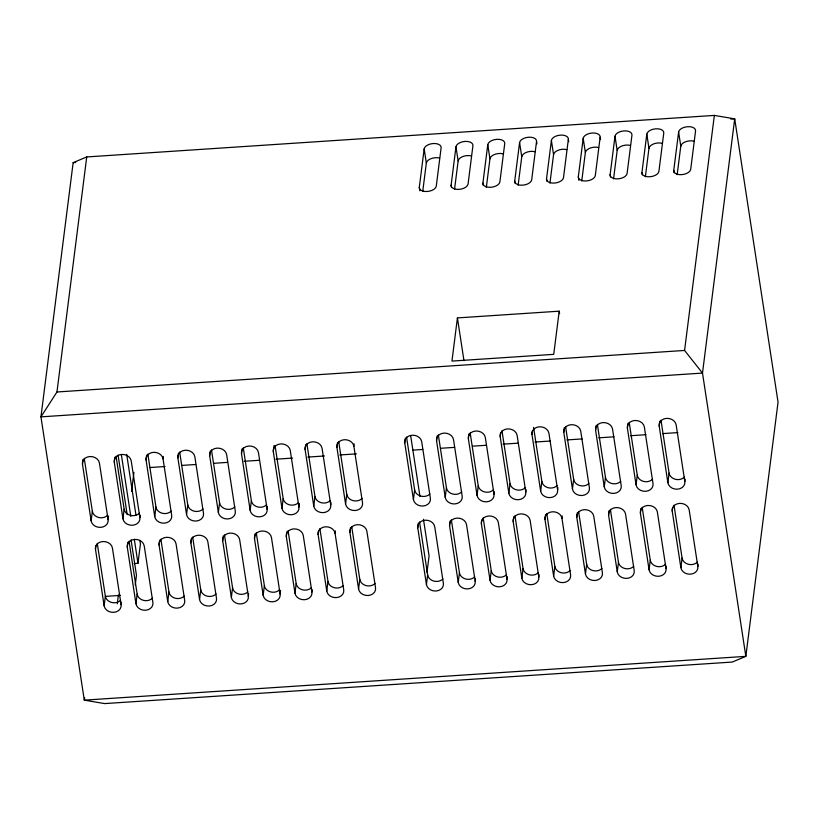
<?xml version="1.0" encoding="UTF-8"?>
<svg xmlns="http://www.w3.org/2000/svg" width="819" height="819" viewBox="0 0 819 819"><rect width="100%" height="100%" fill="white"/><g stroke="black" fill="none" stroke-linecap="round" stroke-linejoin="round"><path stroke-width="1.23" d="M73.157 162.643L40.95 416.861L84.296 700.143L104.648 703.593L732.268 662.059L745.843 656.357L778.05 402.139L734.704 118.857L714.352 115.407L86.732 156.941L73.157 162.643L75.706 162.469M730.876 119.113L734.704 118.857L702.497 373.085L40.95 416.861L56.961 391.984L86.732 156.941M108.548 516.124L108.098 519.717A8.569 7.074 7.2 0 1 100.696 527.364A8.569 7.074 7.2 0 1 91.134 520.843L82.463 464.189L83.067 459.387M91.134 520.843L92.342 511.251L84.255 458.374M121.407 602.303L121.099 604.709A8.569 7.074 7.2 0 1 113.698 612.346A8.569 7.074 7.2 0 1 104.136 605.825L95.465 549.17L95.925 545.577M140.203 515.223L139.895 517.618A8.569 7.074 7.2 0 1 132.504 525.255A8.569 7.074 7.2 0 1 122.932 518.744L114.271 462.08L114.875 457.289M84.623 697.614L84.296 700.143L745.843 656.357L702.497 373.085L684.582 350.45L714.352 115.407M104.136 605.825L105.354 596.232L97.256 543.355M122.932 518.744L124.15 509.142L116.063 456.265M117.291 603.767L118.407 594.922M131.531 491.298L133.937 472.348M127.273 547.072A8.569 7.074 7.2 0 1 134.664 539.424A8.569 7.074 7.2 0 1 144.236 545.945L152.907 602.6A8.569 7.074 7.2 0 1 145.506 610.247A8.569 7.074 7.2 0 1 135.944 603.726L127.273 547.072L127.877 542.27M163.339 456.459L163.032 458.855L171.703 515.509A8.569 7.074 7.2 0 1 164.302 523.157A8.569 7.074 7.2 0 1 154.74 516.635L146.069 459.981L146.683 455.18M135.248 584.899L136.466 575.307L131.05 539.895M134.162 563.564L137.981 563.308L140.418 544.123L139.834 540.335M135.944 603.726L137.152 594.133L129.064 541.246M154.74 516.635L155.958 507.043L147.86 454.166M159.081 544.963A8.569 7.074 7.2 0 1 166.472 537.315A8.569 7.074 7.2 0 1 176.044 543.836L184.705 600.501A8.569 7.074 7.2 0 1 177.313 608.138A8.569 7.074 7.2 0 1 167.741 601.617L159.081 544.963L159.685 540.161M177.877 457.872A8.569 7.074 7.2 0 1 185.278 450.235A8.569 7.074 7.2 0 1 194.84 456.756L203.511 513.411A8.569 7.074 7.2 0 1 196.11 521.048A8.569 7.074 7.2 0 1 186.548 514.527L177.877 457.872L178.481 453.081M167.741 601.617L168.96 592.024L160.872 539.148M186.548 514.527L187.766 504.934L179.668 452.057M190.878 542.854A8.569 7.074 7.2 0 1 198.28 535.216A8.569 7.074 7.2 0 1 207.842 541.738L216.513 598.392A8.569 7.074 7.2 0 1 209.111 606.04A8.569 7.074 7.2 0 1 199.549 599.518L190.878 542.854L191.492 538.063M209.684 455.773A8.569 7.074 7.2 0 1 217.076 448.126A8.569 7.074 7.2 0 1 226.648 454.647L235.319 511.302A8.569 7.074 7.2 0 1 227.917 518.949A8.569 7.074 7.2 0 1 218.356 512.428L209.684 455.773L210.288 450.972M199.549 599.518L200.768 589.926L192.67 537.039M218.356 512.428L219.564 502.835L211.476 449.948M248.628 593.888L248.321 596.283A8.569 7.074 7.2 0 1 240.919 603.931A8.569 7.074 7.2 0 1 231.357 597.409L222.686 540.755L223.29 535.954M267.424 506.797L267.117 509.203A8.569 7.074 7.2 0 1 259.725 516.84A8.569 7.074 7.2 0 1 250.153 510.319L241.492 453.665L242.096 448.863M231.357 597.409L232.576 587.817L224.478 534.94M250.153 510.319L251.372 500.726L243.284 447.85M280.579 590.581L280.129 594.184A8.569 7.074 7.2 0 1 272.727 601.822A8.569 7.074 7.2 0 1 263.165 595.3L254.494 538.646L255.098 533.855M299.385 503.501L298.925 507.094A8.569 7.074 7.2 0 1 291.523 514.741A8.569 7.074 7.2 0 1 281.961 508.22L273.29 451.556L274.048 445.567M263.165 595.3L264.373 585.708L256.286 532.831M281.961 508.22L283.179 498.628L275.082 445.741M312.234 589.68L311.926 592.076A8.569 7.074 7.2 0 1 304.535 599.723A8.569 7.074 7.2 0 1 294.963 593.202L286.302 536.547L286.906 531.746M331.03 502.59L330.733 504.985A8.569 7.074 7.2 0 1 323.331 512.633A8.569 7.074 7.2 0 1 313.769 506.111L305.098 449.457L305.702 444.656M294.963 593.202L296.181 583.609L288.093 530.732M313.769 506.111L314.987 496.519L306.89 443.642M335.37 530.917L335.063 533.312L343.734 589.977A8.569 7.074 7.2 0 1 336.333 597.614A8.569 7.074 7.2 0 1 326.771 591.093L318.1 534.438L318.56 530.845M354.166 443.826L353.869 446.232L362.541 502.886A8.569 7.074 7.2 0 1 355.139 510.524A8.569 7.074 7.2 0 1 345.577 504.002L336.906 447.348L337.51 442.557M326.771 591.093L327.989 581.5L319.891 528.624M345.577 504.002L346.785 494.41L338.697 441.533M349.908 532.33A8.569 7.074 7.2 0 1 357.309 524.692A8.569 7.074 7.2 0 1 366.871 531.214L375.542 587.868A8.569 7.074 7.2 0 1 368.14 595.515A8.569 7.074 7.2 0 1 358.579 588.994L349.908 532.33L350.512 527.538M358.579 588.994L359.797 579.402L351.699 526.515M419.308 187.254L424.17 148.884A8.569 4.709 -8.7 0 1 433.251 143.53A8.569 4.709 -8.7 0 1 441.134 147.758L436.271 186.138A8.569 4.709 -8.7 0 1 427.18 191.492A8.569 4.709 -8.7 0 1 419.308 187.254L419.85 190.796M422.727 191.523L426.33 163.053L424.17 148.884M404.75 442.864A8.569 7.074 7.2 0 1 412.152 435.217A8.569 7.074 7.2 0 1 421.713 441.738L430.384 498.392A8.569 7.074 7.2 0 1 422.993 506.04A8.569 7.074 7.2 0 1 413.421 499.518L404.75 442.864L405.364 438.063M451.115 185.155L455.968 146.775A8.569 4.709 -8.7 0 1 465.059 141.421A8.569 4.709 -8.7 0 1 472.932 145.659L468.069 184.029A8.569 4.709 -8.7 0 1 458.988 189.384A8.569 4.709 -8.7 0 1 451.115 185.155L451.474 187.51M413.421 499.518L414.639 489.926L406.552 437.039M454.535 189.414L458.138 160.944L455.968 146.775M417.762 527.846A8.569 7.074 7.2 0 1 425.153 520.198A8.569 7.074 7.2 0 1 434.725 526.719L443.386 583.374A8.569 7.074 7.2 0 1 435.995 591.021A8.569 7.074 7.2 0 1 426.433 584.5L417.762 527.846L418.366 523.044M436.558 440.755A8.569 7.074 7.2 0 1 443.959 433.108A8.569 7.074 7.2 0 1 453.521 439.629L462.192 496.294A8.569 7.074 7.2 0 1 454.791 503.931A8.569 7.074 7.2 0 1 445.229 497.409L436.558 440.755L437.172 435.954M457.422 317.915L451.955 361.087L553.726 354.351L559.203 311.179L457.422 317.915L463.974 360.718M426.996 572.297L429.074 555.937L423.464 519.266M426.433 584.5L427.641 574.907L419.553 522.031M482.913 183.047L487.776 144.676A8.569 4.709 -8.7 0 1 496.867 139.322A8.569 4.709 -8.7 0 1 504.739 143.55L499.877 181.92A8.569 4.709 -8.7 0 1 490.786 187.285A8.569 4.709 -8.7 0 1 482.913 183.047L483.282 185.411M445.229 497.409L446.447 487.817L438.349 434.94M486.343 187.305L489.946 158.835L487.776 144.676M475.501 578.879L475.194 581.275A8.569 7.074 7.2 0 1 467.803 588.912A8.569 7.074 7.2 0 1 458.231 582.391L449.559 525.737L450.174 520.945M494.297 491.789L494 494.185A8.569 7.074 7.2 0 1 486.599 501.832A8.569 7.074 7.2 0 1 477.037 495.311L468.366 438.646L468.97 433.855M458.231 582.391L459.449 572.798L451.361 519.922M515.079 183.302L514.721 180.948L519.584 142.567A8.569 4.709 -8.7 0 1 528.675 137.213A8.569 4.709 -8.7 0 1 536.547 141.452L536.906 143.806M477.037 495.311L478.245 485.718L470.157 432.831M518.14 185.207L521.754 156.736L519.584 142.567M507.309 576.771L507.002 579.166A8.569 7.074 7.2 0 1 499.6 586.813A8.569 7.074 7.2 0 1 490.038 580.292L481.367 523.638L481.828 520.034M536.547 141.452L531.685 179.822A8.569 4.709 -8.7 0 1 522.594 185.176A8.569 4.709 -8.7 0 1 514.721 180.948M526.105 489.68L525.798 492.076A8.569 7.074 7.2 0 1 518.407 499.723A8.569 7.074 7.2 0 1 508.834 493.202L500.174 436.547L500.624 432.944M490.038 580.292L491.257 570.7L483.159 517.823M546.887 181.204L546.529 178.839L551.392 140.469A8.569 4.709 -8.7 0 1 560.472 135.104A8.569 4.709 -8.7 0 1 568.345 139.343L568.714 141.707M508.834 493.202L510.053 483.609L501.965 430.733M549.948 183.098L553.552 154.627L551.392 140.469M539.107 574.662L538.81 577.067A8.569 7.074 7.2 0 1 531.408 584.705A8.569 7.074 7.2 0 1 521.846 578.183L513.175 521.529L513.779 516.738M568.345 139.343L563.492 177.713A8.569 4.709 -8.7 0 1 554.402 183.077A8.569 4.709 -8.7 0 1 546.529 178.839M557.913 487.581L557.606 489.977A8.569 7.074 7.2 0 1 550.214 497.614A8.569 7.074 7.2 0 1 540.642 491.093L531.971 434.439L532.432 430.845M521.846 578.183L523.054 568.591L514.967 515.714M578.869 180.272L578.327 176.73L583.189 138.36A8.569 4.709 -8.7 0 1 592.28 133.006A8.569 4.709 -8.7 0 1 600.153 137.234L600.522 139.599M540.642 491.093L541.861 481.5L533.578 427.364M581.756 180.999L585.36 152.529L583.189 138.36M562.244 515.909L561.947 518.304L570.608 574.958A8.569 7.074 7.2 0 1 563.216 582.606A8.569 7.074 7.2 0 1 553.644 576.085L544.983 519.43L545.587 514.629M600.153 137.234L595.29 175.614A8.569 4.709 -8.7 0 1 586.209 180.968A8.569 4.709 -8.7 0 1 578.327 176.73M563.779 432.34A8.569 7.074 7.2 0 1 571.181 424.692A8.569 7.074 7.2 0 1 580.743 431.214L589.414 487.868A8.569 7.074 7.2 0 1 582.012 495.515A8.569 7.074 7.2 0 1 572.45 488.994L563.779 432.34L564.383 427.538M553.644 576.085L554.862 566.492L546.775 513.605M610.135 174.631L614.997 136.261A8.569 4.709 -8.7 0 1 624.088 130.897A8.569 4.709 -8.7 0 1 631.961 135.135L627.098 173.505A8.569 4.709 -8.7 0 1 618.007 178.859A8.569 4.709 -8.7 0 1 610.135 174.631L610.503 176.986M572.45 488.994L573.669 479.402L565.571 426.525M613.554 178.89L617.168 150.42L614.997 136.261M576.781 517.321A8.569 7.074 7.2 0 1 584.182 509.674A8.569 7.074 7.2 0 1 593.744 516.195L602.415 572.85A8.569 7.074 7.2 0 1 595.024 580.497A8.569 7.074 7.2 0 1 585.452 573.976L576.781 517.321L577.395 512.52M595.587 430.231A8.569 7.074 7.2 0 1 602.979 422.584A8.569 7.074 7.2 0 1 612.551 429.105L621.222 485.769A8.569 7.074 7.2 0 1 613.82 493.407A8.569 7.074 7.2 0 1 604.258 486.885L595.587 430.231L596.191 425.44M585.452 573.976L586.67 564.383L578.583 511.506M641.942 172.522L646.805 134.152A8.569 4.709 -8.7 0 1 655.896 128.798A8.569 4.709 -8.7 0 1 663.769 133.026L658.906 171.406A8.569 4.709 -8.7 0 1 649.815 176.761A8.569 4.709 -8.7 0 1 641.942 172.522L642.301 174.887M604.258 486.885L605.466 477.293L597.379 424.416M645.362 176.781L648.965 148.311L646.805 134.152M608.589 515.212A8.569 7.074 7.2 0 1 615.99 507.575A8.569 7.074 7.2 0 1 625.552 514.097L634.223 570.751A8.569 7.074 7.2 0 1 626.822 578.388A8.569 7.074 7.2 0 1 617.26 571.877L608.589 515.212L609.193 510.421M627.395 428.122A8.569 7.074 7.2 0 1 634.786 420.485A8.569 7.074 7.2 0 1 644.358 427.006L653.019 483.66A8.569 7.074 7.2 0 1 645.628 491.308A8.569 7.074 7.2 0 1 636.056 484.787L627.395 428.122L627.999 423.331M617.26 571.877L618.478 562.274L610.38 509.398M673.75 170.424L678.613 132.043A8.569 4.709 -8.7 0 1 687.694 126.689A8.569 4.709 -8.7 0 1 695.566 130.927L690.714 169.298A8.569 4.709 -8.7 0 1 681.623 174.652A8.569 4.709 -8.7 0 1 673.75 170.424L674.109 172.778M636.056 484.787L637.274 475.194L629.187 422.307M677.17 174.682L680.773 146.212L678.613 132.043M666.328 566.246L666.031 568.642A8.569 7.074 7.2 0 1 658.63 576.289A8.569 7.074 7.2 0 1 649.068 569.768L640.397 513.114L641.001 508.312M685.134 479.156L684.827 481.552A8.569 7.074 7.2 0 1 677.426 489.199A8.569 7.074 7.2 0 1 667.864 482.678L659.193 426.023L659.807 421.222M649.068 569.768L650.276 560.176L642.188 507.299M667.864 482.678L669.082 473.085L660.984 420.208M698.136 564.137L697.829 566.543A8.569 7.074 7.2 0 1 690.437 574.18A8.569 7.074 7.2 0 1 680.865 567.659L672.204 511.005L672.655 507.411M680.865 567.659L682.084 558.067L673.996 505.19M56.961 391.984L684.582 350.45M149.723 467.547L165.028 466.533M181.613 465.427L195.649 464.506M213.503 463.319L227.539 462.387M244.123 461.292L259.428 460.278M276.013 459.183L292.598 458.087M307.903 457.074L324.488 455.978M339.793 454.965L356.378 453.869M412.51 450.153L422.717 449.477M440.571 448.29L454.606 447.369M472.461 446.181L486.496 445.26M503.081 444.154L518.386 443.14M534.971 442.045L550.276 441.031M566.861 439.936L582.176 438.923M598.75 437.827L614.066 436.814M630.65 435.718L645.956 434.705M662.54 433.609L677.845 432.596M105.59 596.375L120.424 595.393M684.827 481.552L676.156 424.897A8.569 7.074 7.2 0 0 666.594 418.376A8.569 7.074 7.2 0 0 659.193 426.023M697.829 566.543L689.168 509.879A8.569 7.074 7.2 0 0 679.596 503.368A8.569 7.074 7.2 0 0 672.204 511.005M666.031 568.642L657.36 511.988A8.569 7.074 7.2 0 0 647.788 505.466A8.569 7.074 7.2 0 0 640.397 513.114M559.203 311.179L559.582 313.697M557.606 489.977L548.935 433.323A8.569 7.074 7.2 0 0 539.373 426.801A8.569 7.074 7.2 0 0 531.971 434.439M525.798 492.076L517.137 435.421A8.569 7.074 7.2 0 0 507.565 428.9A8.569 7.074 7.2 0 0 500.174 436.547M538.81 577.067L530.139 520.403A8.569 7.074 7.2 0 0 520.577 513.892A8.569 7.074 7.2 0 0 513.175 521.529M494 494.185L485.329 437.53A8.569 7.074 7.2 0 0 475.767 431.009A8.569 7.074 7.2 0 0 468.366 438.646M507.002 579.166L498.331 522.512A8.569 7.074 7.2 0 0 488.769 515.99A8.569 7.074 7.2 0 0 481.367 523.638M475.194 581.275L466.523 524.621A8.569 7.074 7.2 0 0 456.961 518.099A8.569 7.074 7.2 0 0 449.559 525.737M410.688 435.8L419.973 496.498M330.733 504.985L322.062 448.331A8.569 7.074 7.2 0 0 312.5 441.81A8.569 7.074 7.2 0 0 305.098 449.457M298.925 507.094L290.254 450.44A8.569 7.074 7.2 0 0 280.692 443.918A8.569 7.074 7.2 0 0 273.29 451.556M311.926 592.076L303.255 535.421A8.569 7.074 7.2 0 0 293.693 528.9A8.569 7.074 7.2 0 0 286.302 536.547M267.117 509.203L258.446 452.538A8.569 7.074 7.2 0 0 248.884 446.017A8.569 7.074 7.2 0 0 241.492 453.665M280.129 594.184L271.458 537.53A8.569 7.074 7.2 0 0 261.885 531.009A8.569 7.074 7.2 0 0 254.494 538.646M248.321 596.283L239.65 539.629A8.569 7.074 7.2 0 0 230.088 533.108A8.569 7.074 7.2 0 0 222.686 540.755M139.895 517.618L131.235 460.964A8.569 7.074 7.2 0 0 121.662 454.443A8.569 7.074 7.2 0 0 114.271 462.08M126.679 454.34L135.964 515.038M121.345 454.555L130.825 516.523M134.306 539.281L137.981 563.308M118.079 455.159L127.18 514.598M108.098 519.717L99.427 463.063A8.569 7.074 7.2 0 0 89.855 456.541A8.569 7.074 7.2 0 0 82.463 464.189M121.099 604.709L112.428 548.054A8.569 7.074 7.2 0 0 102.866 541.533A8.569 7.074 7.2 0 0 95.465 549.17M146.069 459.981A8.569 7.074 7.2 0 1 153.47 452.334A8.569 7.074 7.2 0 1 163.032 458.855M318.1 534.438A8.569 7.074 7.2 0 1 325.501 526.791A8.569 7.074 7.2 0 1 335.063 533.312M336.906 447.348A8.569 7.074 7.2 0 1 344.297 439.711A8.569 7.074 7.2 0 1 353.869 446.232M544.983 519.43A8.569 7.074 7.2 0 1 552.375 511.783A8.569 7.074 7.2 0 1 561.947 518.304M680.773 146.212A8.569 4.709 -8.7 0 1 694.021 141.216M648.965 148.311A8.569 4.709 -8.7 0 1 662.223 143.315M617.168 150.42A8.569 4.709 -8.7 0 1 630.415 145.424M585.36 152.529A8.569 4.709 -8.7 0 1 598.607 147.533M553.552 154.627A8.569 4.709 -8.7 0 1 566.799 149.631M521.754 156.736A8.569 4.709 -8.7 0 1 535.002 151.74M489.946 158.835A8.569 4.709 -8.7 0 1 503.194 153.839M458.138 160.944A8.569 4.709 -8.7 0 1 471.386 155.948M426.33 163.053A8.569 4.709 -8.7 0 1 439.578 158.057M429.883 493.97A8.569 7.074 7.2 0 1 420.874 496.119A8.569 7.074 7.2 0 1 414.639 489.926M461.691 491.871A8.569 7.074 7.2 0 1 452.682 494.011A8.569 7.074 7.2 0 1 446.447 487.817M493.499 489.762A8.569 7.074 7.2 0 1 484.49 491.912A8.569 7.074 7.2 0 1 478.245 485.718M525.296 487.663A8.569 7.074 7.2 0 1 516.287 489.803A8.569 7.074 7.2 0 1 510.053 483.609M557.104 485.554A8.569 7.074 7.2 0 1 548.095 487.704A8.569 7.074 7.2 0 1 541.861 481.5M588.912 483.445A8.569 7.074 7.2 0 1 579.903 485.595A8.569 7.074 7.2 0 1 573.669 479.402M620.72 481.347A8.569 7.074 7.2 0 1 611.711 483.486A8.569 7.074 7.2 0 1 605.466 477.293M652.518 479.238A8.569 7.074 7.2 0 1 643.509 481.388A8.569 7.074 7.2 0 1 637.274 475.194M684.326 477.139A8.569 7.074 7.2 0 1 675.317 479.279A8.569 7.074 7.2 0 1 669.082 473.085M697.327 562.121A8.569 7.074 7.2 0 1 688.318 564.271A8.569 7.074 7.2 0 1 682.084 558.067M665.53 564.219A8.569 7.074 7.2 0 1 656.521 566.369A8.569 7.074 7.2 0 1 650.276 560.176M633.722 566.328A8.569 7.074 7.2 0 1 624.713 568.478A8.569 7.074 7.2 0 1 618.478 562.274M601.914 568.437A8.569 7.074 7.2 0 1 592.905 570.577A8.569 7.074 7.2 0 1 586.67 564.383M570.106 570.536A8.569 7.074 7.2 0 1 561.097 572.686A8.569 7.074 7.2 0 1 554.862 566.492M538.308 572.645A8.569 7.074 7.2 0 1 529.299 574.784A8.569 7.074 7.2 0 1 523.054 568.591M506.5 574.743A8.569 7.074 7.2 0 1 497.491 576.893A8.569 7.074 7.2 0 1 491.257 570.7M474.692 576.852A8.569 7.074 7.2 0 1 465.683 579.002A8.569 7.074 7.2 0 1 459.449 572.798M442.884 578.961A8.569 7.074 7.2 0 1 433.875 581.101A8.569 7.074 7.2 0 1 427.641 574.907M362.029 498.464A8.569 7.074 7.2 0 1 353.03 500.614A8.569 7.074 7.2 0 1 346.785 494.41M375.041 583.445A8.569 7.074 7.2 0 1 366.032 585.595A8.569 7.074 7.2 0 1 359.797 579.402M330.231 500.563A8.569 7.074 7.2 0 1 321.222 502.712A8.569 7.074 7.2 0 1 314.987 496.519M298.423 502.671A8.569 7.074 7.2 0 1 289.414 504.821A8.569 7.074 7.2 0 1 283.179 498.628M266.615 504.78A8.569 7.074 7.2 0 1 257.606 506.92A8.569 7.074 7.2 0 1 251.372 500.726M234.807 506.879A8.569 7.074 7.2 0 1 225.809 509.029A8.569 7.074 7.2 0 1 219.564 502.835M203.01 508.988A8.569 7.074 7.2 0 1 194.001 511.138A8.569 7.074 7.2 0 1 187.766 504.934M171.202 511.087A8.569 7.074 7.2 0 1 162.193 513.237A8.569 7.074 7.2 0 1 155.958 507.043M139.394 513.196A8.569 7.074 7.2 0 1 130.385 515.346A8.569 7.074 7.2 0 1 124.15 509.142M107.596 515.305A8.569 7.074 7.2 0 1 98.587 517.444A8.569 7.074 7.2 0 1 92.342 511.251M343.233 585.554A8.569 7.074 7.2 0 1 334.224 587.694A8.569 7.074 7.2 0 1 327.989 581.5M311.425 587.653A8.569 7.074 7.2 0 1 302.416 589.803A8.569 7.074 7.2 0 1 296.181 583.609M279.617 589.762A8.569 7.074 7.2 0 1 270.618 591.912A8.569 7.074 7.2 0 1 264.373 585.708M247.819 591.871A8.569 7.074 7.2 0 1 238.81 594.01A8.569 7.074 7.2 0 1 232.576 587.817M216.011 593.97A8.569 7.074 7.2 0 1 207.002 596.119A8.569 7.074 7.2 0 1 200.768 589.926M184.203 596.078A8.569 7.074 7.2 0 1 175.194 598.218A8.569 7.074 7.2 0 1 168.96 592.024M152.406 598.177A8.569 7.074 7.2 0 1 143.397 600.327A8.569 7.074 7.2 0 1 137.152 594.133M120.598 600.286A8.569 7.074 7.2 0 1 111.589 602.436A8.569 7.074 7.2 0 1 105.354 596.232"/></g></svg>
